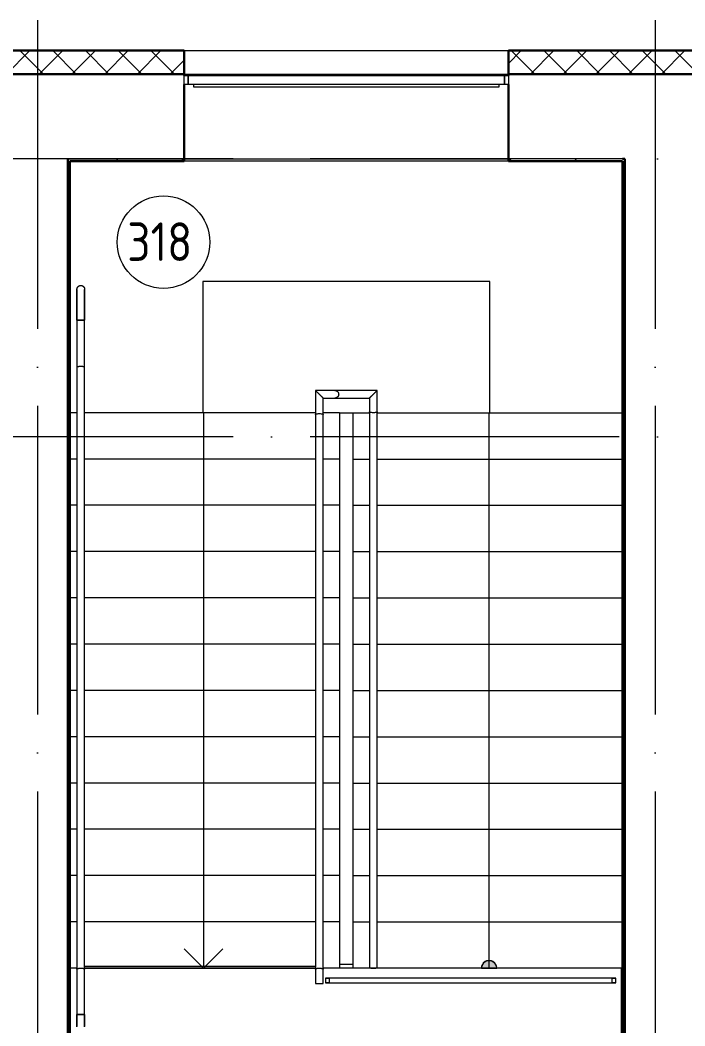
# Model space of a CAD drawing. Header units: millimetres. Extents: x -88595 to 880822, y -1054509 to -148035.
# Drawn here: x 427750 to 432056, y -271871 to -265352 of the extents above; entities that cross this region are included whole.
import ezdxf

# ---------------------------------------------------------------- set-up
doc = ezdxf.new("R2010")
doc.units = ezdxf.units.MM
doc.linetypes.add('ADSK_Линия сетки', pattern=[25, 20, -2.5, 0, -2.5])
for name, color, linetype, lineweight in [('Лестницы', 7, 'Continuous', 9), ('Марки помещений', 7, 'Continuous', 20), ('Оборудование', 7, 'Continuous', 18), ('Ограждение', 7, 'Continuous', 9), ('Окна', 7, 'Continuous', 9), ('Оси', 7, 'Continuous', 9), ('Перекрытие', 7, 'Continuous', 18), ('Стены внутренние', 7, 'Continuous', 18), ('Стены наружные', 7, 'Continuous', 18), ('Стены штриховка', 7, 'Continuous', 9), ('Стрелки вверх', 7, 'Continuous', 18)]:
    doc.layers.add(name, color=color, linetype=linetype, lineweight=lineweight)
doc.styles.add('GOST Common_2', font='GOST_Common.ttf', dxfattribs={"width": 0.9, "height": 350})

# ---------------------------------------------------------------- blocks, each defined once
blk = doc.blocks.new('Ограждение - 25-V6-План 3 этажа смеж копия 2')
at = {"layer": 'Ограждение', "lineweight": 18}
for p, q in [((12.5, 12.5), (-12.5, 12.5)), ((-12.5, 12.5), (-12.5, -12.5)), ((12.5, -12.5), (12.5, 12.5)), ((-12.5, -12.5), (12.5, -12.5))]:
    blk.add_line(p, q, dxfattribs=at)
blk = doc.blocks.new('3 этаж')
at = {"layer": 'Ограждение'}
h = blk.add_hatch(dxfattribs=at)
h.set_pattern_fill('FP_24', color=256, style=0, pattern_type=2)
h.set_pattern_definition([(0, (429479.9, 663813.6), (0, 600), []), (90, (429479.9, 663813.6), (-600, 4e-14), [])])
h.paths.add_polyline_path([(443533.9, 652993.9), (443533.9, 653696.7), (443523.9, 653696.7), (443523.9, 653003.9)])
h.paths.add_polyline_path([(443533.9, 653734.8), (443533.9, 654363), (443523.9, 654363), (443523.9, 653734.8)])
h.paths.add_polyline_path([(443523.9, 654401.1), (443533.9, 654401.1), (443533.9, 654928.9), (443523.9, 654928.9), (443523.9, 654834.1)])
at = {"layer": 'Стрелки вверх'}
h = blk.add_hatch(color=256, dxfattribs=at)
edge = h.paths.add_edge_path()
edge.add_arc((442668.9, 654928.9), 50, 359.83086, 540.16914)
edge.add_line((442618.9, 654928.7), (442668.9, 654928.9))
edge.add_line((442668.9, 654928.9), (442718.9, 654928.7))
blk.add_hatch(color=256, dxfattribs=at).paths.add_polyline_path([(442717.4, 654928.9), (442718.4, 654936), (442706.7, 654961.6), (442683, 654976.8), (442654.8, 654976.8), (442631.1, 654961.6), (442619.4, 654936), (442620.4, 654928.9)])
at = {"layer": 'Лестницы'}
for p, q in [((439998.9, 658528.9), (439953.9, 658528.9)), ((439998.9, 658528.9), (439953.9, 658528.9)), ((441543.9, 658528.9), (440048.9, 658528.9)), ((441543.9, 658528.9), (440048.9, 658528.9)), ((441698.9, 658528.9), (441593.9, 658528.9)), ((441698.9, 658528.9), (441593.9, 658528.9)), ((441698.9, 658528.9), (441788.9, 658528.9)), ((441698.9, 658528.9), (441698.9, 658228.9)), ((441788.9, 658528.9), (441893.9, 658528.9)), ((441788.9, 658228.9), (441788.9, 658528.9)), ((441788.9, 658528.9), (441893.9, 658528.9)), ((441943.9, 658528.9), (443533.9, 658528.9)), ((441943.9, 658528.9), (443533.9, 658528.9)), ((439998.9, 658228.9), (439953.9, 658228.9)), ((439998.9, 658228.9), (439953.9, 658228.9)), ((441543.9, 658228.9), (440048.9, 658228.9)), ((441543.9, 658228.9), (440048.9, 658228.9)), ((441698.9, 658228.9), (441593.9, 658228.9)), ((441698.9, 658228.9), (441593.9, 658228.9)), ((441698.9, 658228.9), (441698.9, 657928.9)), ((441788.9, 657928.9), (441788.9, 658228.9)), ((441788.9, 658228.9), (441894, 658228.9)), ((441788.9, 658228.9), (441894, 658228.9)), ((441943.8, 658228.9), (443533.9, 658228.9)), ((441943.8, 658228.9), (443533.9, 658228.9)), ((439998.9, 657928.9), (439953.9, 657928.9)), ((439998.9, 657928.9), (439953.9, 657928.9)), ((441543.9, 657928.9), (440048.9, 657928.9)), ((441543.9, 657928.9), (440048.9, 657928.9)), ((441698.9, 657928.9), (441593.9, 657928.9)), ((441698.9, 657928.9), (441593.9, 657928.9)), ((441698.9, 657928.9), (441698.9, 657628.9)), ((441788.9, 657628.9), (441788.9, 657928.9)), ((441788.9, 657928.9), (441894, 657928.9)), ((441788.9, 657928.9), (441894, 657928.9)), ((441943.8, 657928.9), (443533.9, 657928.9)), ((441943.8, 657928.9), (443533.9, 657928.9)), ((439998.9, 657628.9), (439953.9, 657628.9)), ((439998.9, 657628.9), (439953.9, 657628.9)), ((441543.9, 657628.9), (440048.9, 657628.9)), ((441543.9, 657628.9), (440048.9, 657628.9)), ((441698.9, 657628.9), (441593.9, 657628.9)), ((441698.9, 657628.9), (441593.9, 657628.9)), ((441698.9, 657628.9), (441698.9, 657328.9)), ((441788.9, 657328.9), (441788.9, 657628.9)), ((441788.9, 657628.9), (441894.1, 657628.9)), ((441788.9, 657628.9), (441894.1, 657628.9)), ((441943.7, 657628.9), (443533.9, 657628.9)), ((441943.7, 657628.9), (443533.9, 657628.9)), ((439998.9, 657328.9), (439953.9, 657328.9)), ((439998.9, 657328.9), (439953.9, 657328.9)), ((441543.9, 657328.9), (440048.9, 657328.9)), ((441543.9, 657328.9), (440048.9, 657328.9)), ((441698.9, 657328.9), (441593.9, 657328.9)), ((441698.9, 657328.9), (441593.9, 657328.9)), ((441698.9, 657328.9), (441698.9, 657028.9)), ((441788.9, 657028.9), (441788.9, 657328.9)), ((441788.9, 657328.9), (441893.9, 657328.9)), ((441788.9, 657328.9), (441893.9, 657328.9)), ((441943.9, 657328.9), (443533.9, 657328.9)), ((441943.9, 657328.9), (443533.9, 657328.9)), ((439998.9, 657028.9), (439953.9, 657028.9)), ((439998.9, 657028.9), (439953.9, 657028.9)), ((441543.9, 657028.9), (440048.9, 657028.9)), ((441543.9, 657028.9), (440048.9, 657028.9)), ((441698.9, 657028.9), (441593.9, 657028.9)), ((441698.9, 657028.9), (441593.9, 657028.9)), ((441698.9, 657028.9), (441698.9, 656728.9)), ((441788.9, 656728.9), (441788.9, 657028.9)), ((441788.9, 657028.9), (441893.9, 657028.9)), ((441788.9, 657028.9), (441893.9, 657028.9)), ((441943.9, 657028.9), (443533.9, 657028.9)), ((441943.9, 657028.9), (443533.9, 657028.9)), ((439998.9, 656728.9), (439953.9, 656728.9)), ((439998.9, 656728.9), (439953.9, 656728.9)), ((441543.9, 656728.9), (440048.9, 656728.9)), ((441543.9, 656728.9), (440048.9, 656728.9)), ((441698.9, 656728.9), (441593.9, 656728.9)), ((441698.9, 656728.9), (441593.9, 656728.9)), ((441698.9, 656728.9), (441698.9, 656428.9)), ((441788.9, 656428.9), (441788.9, 656728.9)), ((441788.9, 656728.9), (441893.9, 656728.9)), ((441788.9, 656728.9), (441893.9, 656728.9)), ((441943.9, 656728.9), (443533.9, 656728.9)), ((441943.9, 656728.9), (443533.9, 656728.9)), ((439998.9, 656428.9), (439953.9, 656428.9)), ((439998.9, 656428.9), (439953.9, 656428.9)), ((441543.9, 656428.9), (440048.9, 656428.9)), ((441543.9, 656428.9), (440048.9, 656428.9)), ((441698.9, 656428.9), (441593.9, 656428.9)), ((441698.9, 656428.9), (441593.9, 656428.9)), ((441698.9, 656428.9), (441698.9, 656128.9)), ((441788.9, 656128.9), (441788.9, 656428.9)), ((441788.9, 656428.9), (441893.9, 656428.9)), ((441788.9, 656428.9), (441893.9, 656428.9)), ((441943.9, 656428.9), (443533.9, 656428.9)), ((441943.9, 656428.9), (443533.9, 656428.9)), ((439998.9, 656128.9), (439953.9, 656128.9)), ((439998.9, 656128.9), (439953.9, 656128.9)), ((441543.9, 656128.9), (440048.9, 656128.9)), ((441543.9, 656128.9), (440048.9, 656128.9)), ((441698.9, 656128.9), (441593.9, 656128.9)), ((441698.9, 656128.9), (441593.9, 656128.9)), ((441698.9, 656128.9), (441698.9, 655828.9)), ((441788.9, 655828.9), (441788.9, 656128.9)), ((441788.9, 656128.9), (441893.9, 656128.9)), ((441788.9, 656128.9), (441893.9, 656128.9)), ((441943.9, 656128.9), (443533.9, 656128.9)), ((441943.9, 656128.9), (443533.9, 656128.9)), ((439999.1, 655828.9), (439953.9, 655828.9)), ((439999.1, 655828.9), (439953.9, 655828.9)), ((441544.1, 655828.9), (440048.7, 655828.9)), ((441544.1, 655828.9), (440048.7, 655828.9)), ((441698.9, 655828.9), (441593.7, 655828.9)), ((441698.9, 655828.9), (441593.7, 655828.9)), ((441698.9, 655828.9), (441698.9, 655528.9)), ((441788.9, 655528.9), (441788.9, 655828.9)), ((441788.9, 655828.9), (441893.9, 655828.9)), ((441788.9, 655828.9), (441893.9, 655828.9)), ((441943.9, 655828.9), (443533.9, 655828.9)), ((441943.9, 655828.9), (443533.9, 655828.9)), ((439999, 655528.9), (439953.9, 655528.9)), ((439999, 655528.9), (439953.9, 655528.9)), ((441544, 655528.9), (440048.8, 655528.9)), ((441544, 655528.9), (440048.8, 655528.9)), ((441698.9, 655528.9), (441593.8, 655528.9)), ((441698.9, 655528.9), (441593.8, 655528.9)), ((441698.9, 655528.9), (441698.9, 655228.9)), ((441788.9, 655228.9), (441788.9, 655528.9)), ((441788.9, 655528.9), (441893.9, 655528.9)), ((441788.9, 655528.9), (441893.9, 655528.9)), ((441943.9, 655528.9), (443533.9, 655528.9)), ((441943.9, 655528.9), (443533.9, 655528.9)), ((439999, 655228.9), (439953.9, 655228.9)), ((439999, 655228.9), (439953.9, 655228.9)), ((441544, 655228.9), (440048.8, 655228.9)), ((441544, 655228.9), (440048.8, 655228.9)), ((441698.9, 655228.9), (441593.8, 655228.9)), ((441698.9, 655228.9), (441593.8, 655228.9)), ((441698.9, 655228.9), (441698.9, 654928.9)), ((441788.9, 654928.9), (441788.9, 655228.9)), ((441788.9, 655228.9), (441893.9, 655228.9)), ((441788.9, 655228.9), (441893.9, 655228.9)), ((441943.9, 655228.9), (443533.9, 655228.9)), ((441943.9, 655228.9), (443533.9, 655228.9)), ((439998.9, 654928.9), (439953.9, 654928.9)), ((439998.9, 654928.9), (439953.9, 654928.9)), ((441543.9, 654928.9), (440048.9, 654928.9)), ((441543.9, 654928.9), (440048.9, 654928.9)), ((441698.9, 654928.9), (441593.9, 654928.9)), ((441698.9, 654928.9), (441593.9, 654928.9)), ((443523.9, 654928.9), (441698.9, 654928.9))]:
    blk.add_line(p, q, dxfattribs=at)
at = {"layer": 'Марки помещений'}
blk.add_circle((440560, 659634.9), 300, dxfattribs=at)
at = {"layer": 'Ограждение'}
for p, q in [((439998.9, 659128.9), (439998.9, 658823)), ((440048.9, 659128.9), (439998.9, 659128.9)), ((439998.9, 659128.9), (440023.9, 659128.9)), ((440023.9, 659128.9), (440048.9, 659128.9)), ((440048.9, 658823), (440048.9, 659128.9)), ((439998.9, 658823), (439998.9, 654923)), ((440048.9, 654923), (440048.9, 658823)), ((441669.3, 658673.9), (441543.9, 658673.9)), ((441543.9, 658673.9), (441543.9, 658517.6)), ((441593.9, 658623.9), (441669.3, 658623.9)), ((441593.9, 658517.6), (441593.9, 658623.9)), ((441943.9, 658673.9), (441669.3, 658673.9)), ((441669.3, 658623.9), (441893.9, 658623.9)), ((441893.9, 658623.9), (441893.9, 658534.8)), ((441943.9, 658534.8), (441943.9, 658673.9)), ((441543.9, 658517.6), (441543.9, 654923)), ((441593.9, 654923), (441593.9, 658517.6)), ((441893.9, 658534.8), (441893.9, 654934.8)), ((441943.9, 654934.8), (441943.9, 658534.8)), ((439998.9, 654923), (439998.9, 654628.9)), ((440048.9, 654628.9), (440048.9, 654923)), ((441543.9, 654923), (441543.9, 654828.9)), ((441593.9, 654828.9), (441593.9, 654923)), ((441698.9, 654953.9), (441788.9, 654953.9)), ((441893.9, 654934.8), (441893.9, 654928.9)), ((441943.9, 654928.9), (441943.9, 654934.8)), ((443523.9, 654928.9), (443533.9, 654928.9)), ((443523.9, 654928.9), (443523.9, 654400.9)), ((443488.9, 654863.9), (441608.9, 654863.9)), ((441608.9, 654863.9), (441608.9, 654861.9)), ((441608.9, 654835.9), (441608.9, 654833.9)), ((441608.9, 654833.9), (443488.9, 654833.9)), ((443488.9, 654861.9), (443488.9, 654863.9)), ((443488.9, 654833.9), (443488.9, 654835.9)), ((441543.9, 654828.9), (441593.9, 654828.9)), ((439998.9, 654628.9), (440048.9, 654628.9)), ((440023.9, 654628.9), (439998.9, 654628.9)), ((440048.9, 654628.9), (440023.9, 654628.9))]:
    blk.add_line(p, q, dxfattribs=at)
at = {"layer": 'Ограждение', "flags": 128}
for points in [[(439998.9, 659328.9), (439998.9, 659329.9), (439999, 659330.9), (439999.1, 659331.9), (439999.2, 659332.8), (439999.4, 659333.8), (439999.6, 659334.8), (439999.9, 659335.8), (440000.2, 659336.7), (440000.5, 659337.7), (440000.9, 659338.6), (440001.3, 659339.5), (440001.7, 659340.4), (440002.2, 659341.3), (440002.7, 659342.1), (440003.3, 659343), (440003.8, 659343.8), (440004.5, 659344.6), (440005.1, 659345.3), (440005.8, 659346.1), (440006.5, 659346.8), (440007.2, 659347.5), (440008, 659348.1), (440008.8, 659348.8), (440009.6, 659349.3), (440010.4, 659349.9), (440011.2, 659350.4), (440012.1, 659350.9), (440013, 659351.4), (440013.9, 659351.8), (440014.8, 659352.2), (440015.8, 659352.5), (440016.7, 659352.8), (440017.7, 659353.1), (440018.7, 659353.3), (440019.7, 659353.5), (440020.6, 659353.6), (440021.6, 659353.8), (440022.6, 659353.8), (440023.6, 659353.9), (440023.9, 659353.9)], [(439998.9, 659128.9), (439998.9, 659136.9), (439998.9, 659144.8), (439998.9, 659152.8), (439998.9, 659160.7), (439998.9, 659168.6), (439998.9, 659176.4), (439998.9, 659184.1), (439998.9, 659191.8), (439998.9, 659199.3), (439998.9, 659206.7), (439998.9, 659214), (439998.9, 659221.2), (439998.9, 659228.2), (439998.9, 659235.1), (439998.9, 659241.8), (439998.9, 659248.3), (439998.9, 659254.6), (439998.9, 659260.7), (439998.9, 659266.6), (439998.9, 659272.3), (439998.9, 659277.8), (439998.9, 659283), (439998.9, 659288), (439998.9, 659292.7), (439998.9, 659297.2), (439998.9, 659301.3), (439998.9, 659305.3), (439998.9, 659308.9), (439998.9, 659312.2), (439998.9, 659315.3), (439998.9, 659318), (439998.9, 659320.5), (439998.9, 659322.6), (439998.9, 659324.4), (439998.9, 659326), (439998.9, 659327.2), (439998.9, 659328), (439998.9, 659328.6), (439998.9, 659328.8), (439998.9, 659328.9)], [(439998.9, 659328.9), (439998.9, 659328.7), (439998.9, 659328.2), (439998.9, 659327.4), (439998.9, 659326.3), (439998.9, 659324.9), (439998.9, 659323.1), (439998.9, 659321.1), (439998.9, 659318.7), (439998.9, 659316), (439998.9, 659313.1), (439998.9, 659309.8), (439998.9, 659306.3), (439998.9, 659302.4), (439998.9, 659298.3), (439998.9, 659293.9), (439998.9, 659289.3), (439998.9, 659284.4), (439998.9, 659279.2), (439998.9, 659273.8), (439998.9, 659268.2), (439998.9, 659262.4), (439998.9, 659256.3), (439998.9, 659250), (439998.9, 659243.6), (439998.9, 659236.9), (439998.9, 659230.1), (439998.9, 659223.1), (439998.9, 659216), (439998.9, 659208.7), (439998.9, 659201.3), (439998.9, 659193.8), (439998.9, 659186.2), (439998.9, 659178.5), (439998.9, 659170.7), (439998.9, 659162.9), (439998.9, 659154.9), (439998.9, 659147), (439998.9, 659139), (439998.9, 659131), (439998.9, 659128.9)], [(440023.9, 659353.9), (440024.9, 659353.8), (440025.9, 659353.8), (440026.9, 659353.7), (440027.9, 659353.5), (440028.9, 659353.4), (440029.8, 659353.1), (440030.8, 659352.9), (440031.8, 659352.6), (440032.7, 659352.3), (440033.6, 659351.9), (440034.5, 659351.5), (440035.4, 659351), (440036.3, 659350.6), (440037.2, 659350), (440038, 659349.5), (440038.8, 659348.9), (440039.6, 659348.3), (440040.4, 659347.7), (440041.1, 659347), (440041.8, 659346.3), (440042.5, 659345.5), (440043.2, 659344.8), (440043.8, 659344), (440044.4, 659343.2), (440044.9, 659342.4), (440045.5, 659341.5), (440046, 659340.6), (440046.4, 659339.8), (440046.8, 659338.8), (440047.2, 659337.9), (440047.5, 659337), (440047.9, 659336), (440048.1, 659335.1), (440048.3, 659334.1), (440048.5, 659333.1), (440048.7, 659332.1), (440048.8, 659331.1), (440048.9, 659330.1), (440048.9, 659329.1), (440048.9, 659328.9)], [(440048.9, 659128.9), (440048.9, 659136.9), (440048.9, 659144.8), (440048.9, 659152.8), (440048.9, 659160.7), (440048.9, 659168.6), (440048.9, 659176.4), (440048.9, 659184.1), (440048.9, 659191.8), (440048.9, 659199.3), (440048.9, 659206.7), (440048.9, 659214), (440048.9, 659221.2), (440048.9, 659228.2), (440048.9, 659235.1), (440048.9, 659241.8), (440048.9, 659248.3), (440048.9, 659254.6), (440048.9, 659260.7), (440048.9, 659266.6), (440048.9, 659272.3), (440048.9, 659277.8), (440048.9, 659283), (440048.9, 659288), (440048.9, 659292.7), (440048.9, 659297.2), (440048.9, 659301.3), (440048.9, 659305.3), (440048.9, 659308.9), (440048.9, 659312.2), (440048.9, 659315.3), (440048.9, 659318), (440048.9, 659320.5), (440048.9, 659322.6), (440048.9, 659324.4), (440048.9, 659326), (440048.9, 659327.2), (440048.9, 659328), (440048.9, 659328.6), (440048.9, 659328.8), (440048.9, 659328.9)], [(440048.9, 659328.9), (440048.9, 659328.7), (440048.9, 659328.2), (440048.9, 659327.4), (440048.9, 659326.3), (440048.9, 659324.9), (440048.9, 659323.1), (440048.9, 659321.1), (440048.9, 659318.7), (440048.9, 659316), (440048.9, 659313.1), (440048.9, 659309.8), (440048.9, 659306.3), (440048.9, 659302.4), (440048.9, 659298.3), (440048.9, 659293.9), (440048.9, 659289.3), (440048.9, 659284.4), (440048.9, 659279.2), (440048.9, 659273.8), (440048.9, 659268.2), (440048.9, 659262.4), (440048.9, 659256.3), (440048.9, 659250), (440048.9, 659243.6), (440048.9, 659236.9), (440048.9, 659230.1), (440048.9, 659223.1), (440048.9, 659216), (440048.9, 659208.7), (440048.9, 659201.3), (440048.9, 659193.8), (440048.9, 659186.2), (440048.9, 659178.5), (440048.9, 659170.7), (440048.9, 659162.9), (440048.9, 659154.9), (440048.9, 659147), (440048.9, 659139), (440048.9, 659131), (440048.9, 659128.9)], [(439998.9, 654628.9), (439998.9, 654620.9), (439998.9, 654612.9), (439998.9, 654604.9), (439998.9, 654597), (439998.9, 654589.1), (439998.9, 654581.3), (439998.9, 654573.6), (439998.9, 654565.9), (439998.9, 654558.4), (439998.9, 654551)], [(439998.9, 654549), (439998.9, 654556.4), (439998.9, 654563.9), (439998.9, 654571.5), (439998.9, 654579.2), (439998.9, 654587), (439998.9, 654594.9), (439998.9, 654602.8), (439998.9, 654610.7), (439998.9, 654618.7), (439998.9, 654626.7), (439998.9, 654628.9)], [(440048.9, 654628.9), (440048.9, 654620.9), (440048.9, 654612.9), (440048.9, 654604.9), (440048.9, 654597), (440048.9, 654589.1), (440048.9, 654581.3), (440048.9, 654573.6), (440048.9, 654565.9), (440048.9, 654558.4), (440048.9, 654551)], [(440048.9, 654549), (440048.9, 654556.4), (440048.9, 654563.9), (440048.9, 654571.5), (440048.9, 654579.2), (440048.9, 654587), (440048.9, 654594.9), (440048.9, 654602.8), (440048.9, 654610.7), (440048.9, 654618.7), (440048.9, 654626.7), (440048.9, 654628.9)]]:
    blk.add_lwpolyline(points, dxfattribs=at)
at = {"layer": 'Ограждение'}
for points, knots in [([(440048.9, 658823), (440048.9, 658823.5), (440048.3, 658824.5), (440045.8, 658825.9), (440041.8, 658827.2), (440034.8, 658828.4), (440023.9, 658829.1), (440013, 658828.4), (440006, 658827.2), (440002, 658825.9), (439999.5, 658824.5), (439998.9, 658823.5), (439998.9, 658823)], [-1, -1, -1, -1, -0.916667, -0.833333, -0.75, -0.666667, -0.5, -0.333333, -0.25, -0.166667, -0.083333, 0, 0, 0, 0]), ([(441543.9, 658673.9), (441543.9, 658673.9), (441544.3, 658673.4), (441545.7, 658672), (441547.2, 658670.6), (441548.7, 658669.1), (441550.1, 658667.7), (441551.6, 658666.2), (441553.6, 658664.1), (441555.9, 658661.9), (441557.8, 658659.9), (441559.3, 658658.4), (441560.9, 658656.9), (441562.4, 658655.3), (441564, 658653.7), (441565.6, 658652.1), (441567.3, 658650.5), (441568.9, 658648.9), (441570.5, 658647.2), (441572.2, 658645.6), (441573.8, 658644), (441575.4, 658642.4), (441576.9, 658640.8), (441578.5, 658639.3), (441580, 658637.8), (441581.4, 658636.4), (441582.8, 658635), (441584.6, 658633.2), (441586.2, 658631.5), (441587.7, 658630.1), (441589.1, 658628.7), (441590.6, 658627.1), (441592.1, 658625.7), (441593.5, 658624.3), (441593.9, 658623.9), (441593.9, 658623.9)], [0, 0, 0, 0, 0.083333, 0.125, 0.166667, 0.208333, 0.229167, 0.25, 0.291667, 0.333333, 0.354167, 0.375, 0.395833, 0.416667, 0.4375, 0.458333, 0.479167, 0.5, 0.520833, 0.541667, 0.5625, 0.583333, 0.604167, 0.625, 0.645833, 0.666667, 0.6875, 0.708333, 0.75, 0.770833, 0.791667, 0.833333, 0.875, 0.916667, 1, 1, 1, 1]), ([(441669.3, 658673.9), (441671.5, 658673.9), (441674.8, 658673.4), (441678.9, 658672), (441681.3, 658670.8), (441683.2, 658669.7), (441685, 658668.4), (441686.6, 658666.9), (441688.1, 658665.4), (441689.5, 658663.7), (441691, 658661.4), (441692.5, 658658.5), (441693.9, 658654.3), (441694.6, 658648.9), (441693.9, 658643.4), (441692.5, 658639.3), (441691, 658636.3), (441689.5, 658634.1), (441688.1, 658632.4), (441686.6, 658630.8), (441684.6, 658629), (441682.3, 658627.5), (441680.4, 658626.4), (441678.4, 658625.5), (441674.8, 658624.3), (441671.5, 658623.9), (441669.3, 658623.9)], [0, 0, 0, 0, 0.083333, 0.125, 0.166667, 0.1875, 0.208333, 0.25, 0.270833, 0.291667, 0.333333, 0.375, 0.416667, 0.5, 0.583333, 0.625, 0.666667, 0.708333, 0.729167, 0.75, 0.791667, 0.833333, 0.854167, 0.875, 0.916667, 1, 1, 1, 1]), ([(441893.9, 658623.9), (441893.9, 658623.9), (441894.3, 658624.3), (441895.7, 658625.7), (441897.2, 658627.1), (441898.7, 658628.7), (441900.1, 658630.1), (441901.6, 658631.5), (441903.2, 658633.2), (441905, 658635), (441906.4, 658636.4), (441907.8, 658637.8), (441909.3, 658639.3), (441910.9, 658640.8), (441912.4, 658642.4), (441914, 658644), (441915.6, 658645.6), (441917.3, 658647.2), (441918.9, 658648.9), (441920.5, 658650.5), (441922.2, 658652.1), (441923.8, 658653.8), (441925.4, 658655.3), (441926.9, 658656.9), (441928.5, 658658.4), (441930, 658659.9), (441931.4, 658661.4), (441932.8, 658662.7), (441934.6, 658664.5), (441936.2, 658666.2), (441937.7, 658667.7), (441939.1, 658669.1), (441940.6, 658670.6), (441942.1, 658672), (441943.5, 658673.4), (441943.9, 658673.9), (441943.9, 658673.9)], [-1, -1, -1, -1, -0.916667, -0.875, -0.833333, -0.791667, -0.770833, -0.75, -0.708333, -0.6875, -0.666667, -0.645833, -0.625, -0.604167, -0.583333, -0.5625, -0.541667, -0.520833, -0.5, -0.479167, -0.458333, -0.4375, -0.416667, -0.395833, -0.375, -0.354167, -0.333333, -0.3125, -0.291667, -0.25, -0.229167, -0.208333, -0.166667, -0.125, -0.083333, 0, 0, 0, 0]), ([(441543.9, 658517.6), (441543.9, 658518.1), (441544.5, 658519.1), (441547, 658520.5), (441551, 658521.8), (441558, 658523), (441568.9, 658523.7), (441579.8, 658523), (441586.8, 658521.8), (441590.8, 658520.5), (441593.3, 658519.1), (441593.9, 658518.1), (441593.9, 658517.6)], [0, 0, 0, 0, 0.083333, 0.166667, 0.25, 0.333333, 0.5, 0.666667, 0.75, 0.833333, 0.916667, 1, 1, 1, 1]), ([(441943.9, 658534.8), (441943.9, 658534.3), (441943.3, 658533.2), (441940.8, 658531.8), (441936.8, 658530.5), (441929.8, 658529.3), (441918.9, 658528.6), (441908, 658529.3), (441901, 658530.5), (441897, 658531.8), (441894.5, 658533.2), (441893.9, 658534.3), (441893.9, 658534.8)], [0, 0, 0, 0, 0.083333, 0.166667, 0.25, 0.333333, 0.5, 0.666667, 0.75, 0.833333, 0.916667, 1, 1, 1, 1]), ([(439998.9, 654923), (439998.9, 654923.5), (439999.5, 654924.5), (440002, 654925.9), (440006, 654927.2), (440013, 654928.4), (440023.9, 654929.1), (440034.8, 654928.4), (440041.8, 654927.2), (440045.8, 654925.9), (440048.3, 654924.5), (440048.9, 654923.5), (440048.9, 654923)], [0, 0, 0, 0, 0.083333, 0.166667, 0.25, 0.333333, 0.5, 0.666667, 0.75, 0.833333, 0.916667, 1, 1, 1, 1]), ([(441543.9, 654923), (441543.9, 654923.5), (441544.5, 654924.5), (441547, 654925.9), (441551, 654927.2), (441558, 654928.4), (441568.9, 654929.1), (441579.8, 654928.4), (441586.8, 654927.2), (441590.8, 654925.9), (441593.3, 654924.5), (441593.9, 654923.5), (441593.9, 654923)], [0, 0, 0, 0, 0.083333, 0.166667, 0.25, 0.333333, 0.5, 0.666667, 0.75, 0.833333, 0.916667, 1, 1, 1, 1]), ([(441893.9, 654934.8), (441893.9, 654934.2), (441894.5, 654933.2), (441897, 654931.8), (441901, 654930.5), (441908, 654929.3), (441918.9, 654928.6), (441929.8, 654929.3), (441936.8, 654930.5), (441940.8, 654931.8), (441943.3, 654933.2), (441943.9, 654934.2), (441943.9, 654934.8)], [-1, -1, -1, -1, -0.916667, -0.833333, -0.75, -0.666667, -0.5, -0.333333, -0.25, -0.166667, -0.083333, 0, 0, 0, 0])]:
    blk.add_open_spline(points, degree=3, knots=knots, dxfattribs=at)
at = {"layer": 'Окна'}
for p, q in [((440693.9, 660655.9), (440693.9, 660713.9)), ((440693.9, 660713.9), (440718.9, 660713.9)), ((440718.9, 660713.9), (440718.9, 660655.9)), ((440718.9, 660713.9), (442768.9, 660713.9)), ((440718.9, 660655.9), (440718.9, 660713.9)), ((442768.9, 660655.9), (442768.9, 660713.9)), ((442768.9, 660713.9), (442793.9, 660713.9)), ((442768.9, 660713.9), (442768.9, 660655.9)), ((442793.9, 660713.9), (442793.9, 660655.9)), ((440718.9, 660655.9), (440693.9, 660655.9)), ((442768.9, 660655.9), (440718.9, 660655.9)), ((440756.9, 660638.9), (440756.9, 660655.9)), ((442730.9, 660638.9), (440756.9, 660638.9)), ((442730.9, 660655.9), (442730.9, 660638.9)), ((442793.9, 660655.9), (442768.9, 660655.9))]:
    blk.add_line(p, q, dxfattribs=at)
at = {"layer": 'Оси', "linetype": 'ADSK_Линия сетки', "ltscale": 100}
for p, q in [((439743.9, 661073.9), (439743.9, 629947.7)), ((443743.9, 661073.9), (443743.9, 629947.7)), ((466011.2, 660173.9), (389071.6, 660173.9)), ((466011.2, 658373.9), (389071.6, 658373.9))]:
    blk.add_line(p, q, dxfattribs=at)
at = {"layer": 'Перекрытие', "color": 49, "true_color": 0x464646}
for p, q in [((441698.9, 658528.9), (441893.9, 658528.9)), ((441943.9, 658528.9), (443533.9, 658528.9)), ((441543.9, 654938.9), (440048.9, 654938.9)), ((440048.9, 654928.9), (441543.9, 654928.9))]:
    blk.add_line(p, q, dxfattribs=at)
at = {"layer": 'Стены внутренние', "lineweight": 30}
for p, q in [((439236.9, 660875.9), (440693.9, 660875.9)), ((440693.9, 660713.9), (440693.9, 660875.9)), ((444250.9, 660875.9), (442793.9, 660875.9)), ((442793.9, 660713.9), (442793.9, 660875.9)), ((440693.9, 660723.9), (439388.9, 660723.9)), ((444098.9, 660723.9), (442793.9, 660723.9)), ((440693.9, 660655.9), (440693.9, 660173.9)), ((442793.9, 660655.9), (442793.9, 660173.9)), ((443533.9, 660173.9), (443548.9, 660173.9)), ((443548.9, 660173.9), (443548.9, 659575.9))]:
    blk.add_line(p, q, dxfattribs=at)
at = {"layer": 'Стены внутренние', "linetype": 'Continuous', "lineweight": 9}
for p, q in [((439542.3, 660723.9), (439692.3, 660873.9)), ((439782.1, 660723.9), (439632.1, 660873.9)), ((439754.5, 660723.9), (439904.5, 660873.9)), ((439994.2, 660723.9), (439844.2, 660873.9)), ((439966.6, 660723.9), (440116.6, 660873.9)), ((440041.4, 660875.9), (440040.2, 660873.9)), ((440206.4, 660723.9), (440056.4, 660873.9)), ((440178.7, 660723.9), (440328.7, 660873.9)), ((440418.5, 660723.9), (440268.5, 660873.9)), ((440275, 660873.9), (440273.8, 660875.9)), ((440390.9, 660723.9), (440540.9, 660873.9)), ((440630.6, 660723.9), (440480.6, 660873.9)), ((442793.9, 660793.4), (442874.3, 660873.9)), ((442964.1, 660723.9), (442814.1, 660873.9)), ((442936.4, 660723.9), (443086.4, 660873.9)), ((443176.2, 660723.9), (443026.2, 660873.9)), ((443090.6, 660873.9), (443089.5, 660875.9)), ((443148.6, 660723.9), (443298.6, 660873.9)), ((443388.3, 660723.9), (443238.3, 660873.9)), ((443360.7, 660723.9), (443510.7, 660873.9)), ((443600.5, 660723.9), (443450.5, 660873.9)), ((443572.8, 660723.9), (443722.8, 660873.9)), ((443812.6, 660723.9), (443662.6, 660873.9)), ((443785, 660723.9), (443935, 660873.9)), ((444024.7, 660723.9), (443874.7, 660873.9)), ((443912.8, 660875.9), (443911.7, 660873.9)), ((440603, 660723.9), (440691.9, 660812.8))]:
    blk.add_line(p, q, dxfattribs=at)
at = {"layer": 'Стены внутренние'}
for p, q in [((440693.9, 660875.9), (442793.9, 660875.9)), ((440693.9, 660723.9), (442793.9, 660723.9)), ((443533.9, 660173.9), (442793.9, 660173.9))]:
    blk.add_line(p, q, dxfattribs=at)
at = {"layer": 'Стены наружные'}
for p, q in [((439938.9, 660173.9), (442793.9, 660173.9)), ((442793.9, 660158.9), (440693.9, 660158.9))]:
    blk.add_line(p, q, dxfattribs=at)
at = {"layer": 'Стены наружные', "lineweight": 30}
for p, q in [((439938.9, 652858.9), (439938.9, 660173.9)), ((439953.9, 660158.9), (440693.9, 660158.9)), ((439953.9, 652993.9), (439953.9, 660158.9)), ((440693.9, 660158.9), (440693.9, 660173.9)), ((442793.9, 660158.9), (442793.9, 660173.9)), ((442793.9, 660158.9), (443533.9, 660158.9)), ((443533.9, 654400.9), (443533.9, 660158.9)), ((443548.9, 654401), (443548.9, 659575.9))]:
    blk.add_line(p, q, dxfattribs=at)
at = {"layer": 'Стены наружные', "linetype": 'Continuous', "lineweight": 9}
for p, q in [((440250.1, 660158.9), (440265.1, 660173.9)), ((440674.4, 660158.9), (440689.4, 660173.9)), ((442795.7, 660158.9), (442810.7, 660173.9)), ((443220, 660158.9), (443235, 660173.9)), ((443533.9, 660048.5), (443548.9, 660063.5)), ((439938.9, 659847.6), (439953.9, 659862.6)), ((443533.9, 659624.3), (443548.9, 659639.3)), ((439938.9, 659423.4), (439953.9, 659438.4)), ((443533.9, 659200), (443548.9, 659215)), ((439938.9, 658999.1), (439953.9, 659014.1)), ((443533.9, 658775.7), (443548.9, 658790.7)), ((439938.9, 658574.8), (439953.9, 658589.8)), ((443533.9, 658351.5), (443548.9, 658366.5)), ((439938.9, 658150.6), (439953.9, 658165.6)), ((443533.9, 657927.2), (443548.9, 657942.2)), ((439938.9, 657726.3), (439953.9, 657741.3)), ((443533.9, 657502.9), (443548.9, 657517.9)), ((439938.9, 657302.1), (439953.9, 657317.1)), ((443533.9, 657078.7), (443548.9, 657093.7)), ((439938.9, 656877.8), (439953.9, 656892.8)), ((443533.9, 656654.4), (443548.9, 656669.4)), ((439938.9, 656453.5), (439953.9, 656468.5)), ((443533.9, 656230.1), (443548.9, 656245.1)), ((439938.9, 656029.3), (439953.9, 656044.3)), ((443533.9, 655805.9), (443548.9, 655820.9)), ((439938.9, 655605), (439953.9, 655620)), ((443533.9, 655381.6), (443548.9, 655396.6)), ((439938.9, 655180.7), (439953.9, 655195.7)), ((443533.9, 654957.4), (443548.9, 654972.4)), ((439938.9, 654756.5), (439953.9, 654771.5))]:
    blk.add_line(p, q, dxfattribs=at)
at = {"layer": 'Стены штриховка'}
for p, q in [((439236.9, 660873.9), (440691.9, 660873.9)), ((440691.9, 660873.9), (440691.9, 660799.9)), ((442795.9, 660873.9), (444250.9, 660873.9)), ((442795.9, 660799.9), (442795.9, 660873.9)), ((440691.9, 660799.9), (440693.9, 660799.9)), ((442793.9, 660799.9), (442795.9, 660799.9))]:
    blk.add_line(p, q, dxfattribs=at)
at = {"layer": 'Стрелки вверх'}
for p, q in [((440813.9, 659378.9), (440813.9, 658528.9)), ((442673.9, 659378.9), (440813.9, 659378.9)), ((442673.9, 658528.9), (442673.9, 659378.9)), ((440818.9, 658528.9), (440818.9, 658228.9)), ((442668.9, 658228.9), (442668.9, 658528.9)), ((440818.9, 658228.9), (440818.9, 657928.9)), ((442668.9, 657928.9), (442668.9, 658228.9)), ((440818.9, 657928.9), (440818.9, 657628.9)), ((442668.9, 657628.9), (442668.9, 657928.9)), ((440818.9, 657628.9), (440818.9, 657328.9)), ((442668.9, 657328.9), (442668.9, 657628.9)), ((440818.9, 657328.9), (440818.9, 657028.9)), ((442668.9, 657028.9), (442668.9, 657328.9)), ((440818.9, 657028.9), (440818.9, 656728.9)), ((442668.9, 656728.9), (442668.9, 657028.9)), ((440818.9, 656728.9), (440818.9, 656428.9)), ((442668.9, 656428.9), (442668.9, 656728.9)), ((440818.9, 656428.9), (440818.9, 656128.9)), ((442668.9, 656128.9), (442668.9, 656428.9)), ((440818.9, 656128.9), (440818.9, 655828.9)), ((442668.9, 655828.9), (442668.9, 656128.9)), ((440818.9, 655828.9), (440818.9, 655528.9)), ((442668.9, 655528.9), (442668.9, 655828.9)), ((440818.9, 655528.9), (440818.9, 655228.9)), ((442668.9, 655228.9), (442668.9, 655528.9)), ((440818.9, 655228.9), (440818.9, 654938.9)), ((442668.9, 654928.9), (442668.9, 655228.9)), ((440818.9, 654928.9), (440693.9, 655053.9)), ((440818.9, 654928.9), (440943.9, 655053.9)), ((442631.1, 654961.6), (442619.4, 654936)), ((442654.8, 654976.8), (442631.1, 654961.6)), ((442683, 654976.8), (442654.8, 654976.8)), ((442706.7, 654961.6), (442683, 654976.8)), ((442718.4, 654936), (442706.7, 654961.6)), ((442618.9, 654928.7), (442668.9, 654928.9)), ((442619.4, 654936), (442620.4, 654928.9)), ((442620.4, 654928.9), (442717.4, 654928.9)), ((442668.9, 654928.9), (442718.9, 654928.7)), ((442717.4, 654928.9), (442718.4, 654936))]:
    blk.add_line(p, q, dxfattribs=at)
blk.add_arc((442668.9, 654928.9), 50, 359.83086, 180.16914, dxfattribs=at)
at = {"rotation": 90.00000000000018}
for p in [(441621.4, 654848.9), (443476.4, 654848.9)]:
    blk.add_blockref('Ограждение - 25-V6-План 3 этажа смеж копия 2', p, dxfattribs=at)
at = {"layer": 'Марки помещений', "style": 'GOST Common_2', "width": 0.9}
blk.add_text('318', height=250, dxfattribs=at).set_placement((440325.1, 659512.6))

msp = doc.modelspace()

# ---------------------------------------------------------------- block references
at = {"layer": 'Оборудование', "color": 5, "true_color": 0x0000ff}
msp.add_blockref('3 этаж', (-11880.6, -926425.8), dxfattribs=at)

doc.saveas('drawing.dxf')
